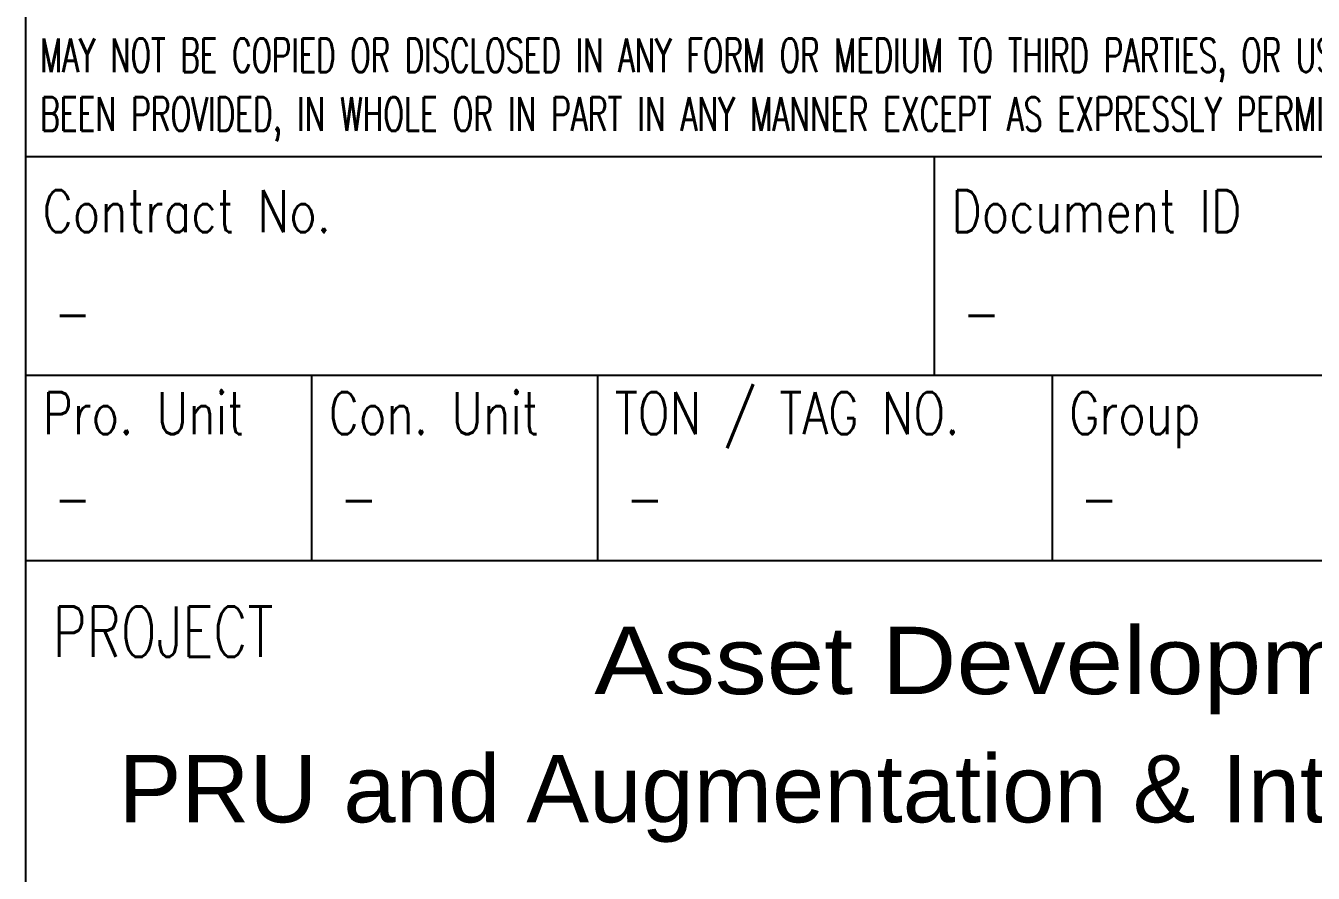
# Model space of a CAD drawing. Header units: inches. Extents: x -1857 to 102279, y -619 to 72932.
# Drawn here: x 82591 to 92063, y 11939 to 18173 of the extents above; entities that cross this region are included whole.
import ezdxf
from ezdxf.enums import TextEntityAlignment as Align

# ---------------------------------------------------------------- set-up
doc = ezdxf.new("R2010")
doc.units = ezdxf.units.IN
doc.header["$MEASUREMENT"] = 0
doc.styles.add('ROMANS', font='romans.shx', dxfattribs={"width": 0.85})
doc.styles.add('TOYO ENGG PVT LTD', font='arial.ttf')

# ---------------------------------------------------------------- blocks, each defined once
blk = doc.blocks.new('T NYR C')
at = {"linetype": 'Continuous'}
blk.add_line((-12320, 800), (-12320, 46720), dxfattribs=at)
for p, q in [((-12320, 11520), (-400, 11520)), ((-8000, 10480), (-8000, 11520)), ((-12320, 10480), (-400, 10480)), ((-10960, 9600), (-10960, 10480)), ((-9600, 9600), (-9600, 10480)), ((-7440, 9600), (-7440, 10480)), ((-12320, 9600), (-400, 9600))]:
    blk.add_line(p, q)
at = {"color": 10, "style": 'ROMANS'}
for s, width, p in [('MAY NOT BE COPIED OR DISCLOSED IN ANY FORM OR MEDIUM TO THIRD PARTIES, OR USED FOR OTHER THAN THE PURPOSE FOR WHICH IT HAS', 0.64, (-12251.4, 11920.9)), ('BEEN PROVIDED, IN WHOLE OR IN PART IN ANY MANNER EXCEPT AS EXPRESSLY PERMITTED BY TOYO ENGINEERING INDIA PVT. LTD.', 0.65, (-12251.4, 11640.9))]:
    blk.add_text(s, height=160, dxfattribs=dict(at, width=width)).set_placement(p)
at = {"style": 'ROMANS', "width": 0.8}
for s, p in [('Contract No.', (-12240, 11160)), ('Document ID', (-7920, 11160)), ('Pro. Unit', (-12240, 10200)), ('Con. Unit', (-10880, 10200)), ('TON / TAG NO.', (-9520, 10200)), ('Group', (-7360, 10200))]:
    blk.add_text(s, height=200, dxfattribs=at).set_placement(p)
at = {"color": 1, "style": 'ROMANS'}
for s, height, width, p in [('-', 200, 0.8, (-12186.2, 10676.8)), ('-', 200, 0.8, (-7866.2, 10676.8)), ('-', 200, 0.8, (-12186.2, 9796.8)), ('-', 200, 0.8, (-10826.2, 9796.8)), ('-', 200, 0.8, (-9466.2, 9796.8)), ('-', 200, 0.8, (-7306.2, 9796.8)), ('PROJECT', 240, 0.75, (-12192.1, 9141.6))]:
    blk.add_text(s, height=height, dxfattribs=dict(at, width=width)).set_placement(p)
at = {"color": 7, "style": 'TOYO ENGG PVT LTD', "width": 1.1}
blk.add_text('Asset Development Plan 1 (ADP-1)', height=320, dxfattribs=at).set_placement((-5764.3, 8964.9), align=Align.CENTER)
at = {"color": 7, "style": 'TOYO ENGG PVT LTD'}
blk.add_text('PRU and Augmentation & Integration of offsites & utilities', height=320, dxfattribs=at).set_placement((-6225.7, 8355.6), align=Align.CENTER)

msp = doc.modelspace()

# ---------------------------------------------------------------- block references
at = {"xscale": 1.547802328857303, "yscale": 1.547802328857303, "zscale": 1.547802328857303}
msp.add_blockref('T NYR C', (101659.7, -619.1), dxfattribs=at)

doc.saveas('drawing.dxf')
